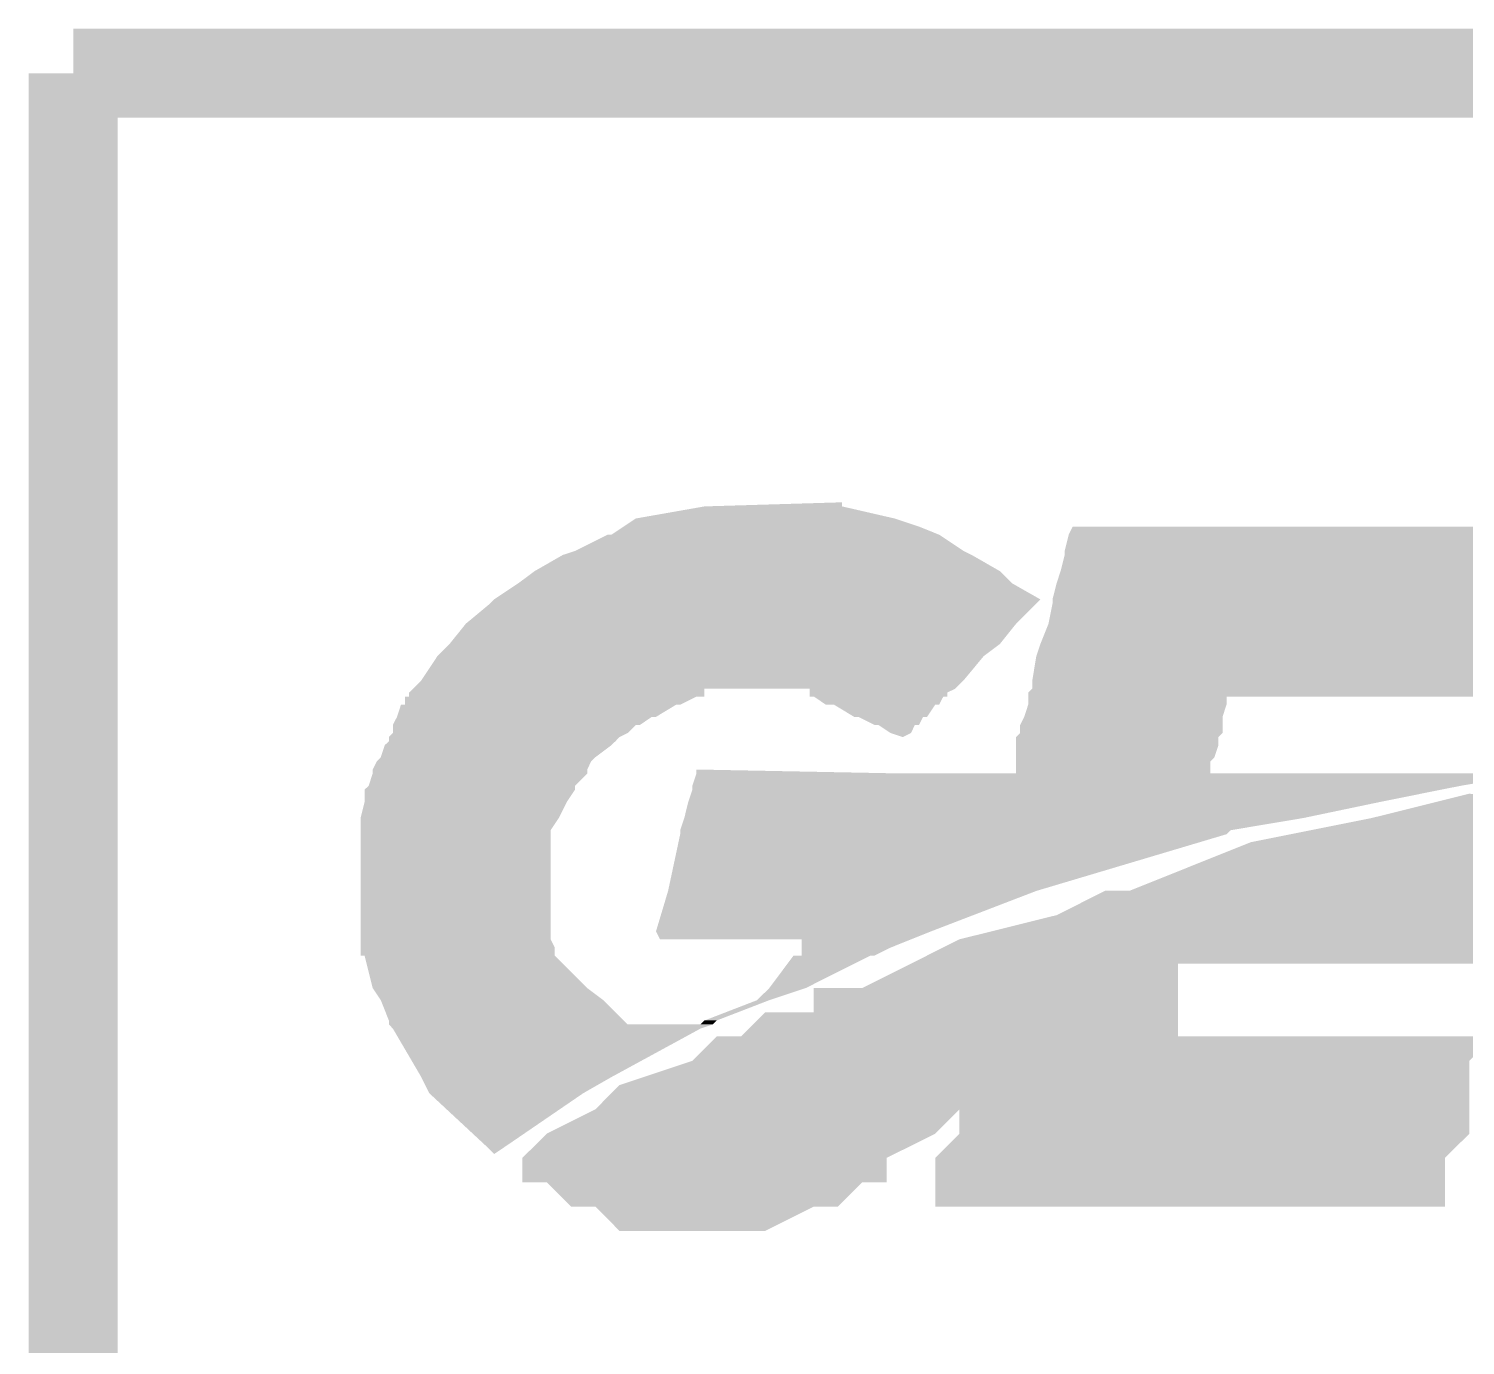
# Model space of a CAD drawing. Extents: x -145382 to -103386, y -23290 to 6406.
# Drawn here: x -121924 to -120630, y -19936 to -18750 of the extents above; entities that cross this region are included whole.
import ezdxf

# ---------------------------------------------------------------- set-up
doc = ezdxf.new("R2010")
doc.units = 0

msp = doc.modelspace()

# ---------------------------------------------------------------- hatches: boundary and pattern name
at = {"linetype": 'Continuous', "lineweight": 0}
for points in [[(-121884.2, -18750.5), (-103885.3, -18750.5), (-103885.3, -18830.7), (-121884.2, -18830.7)], [(-121884.2, -18750.5), (-103885.3, -18750.5), (-103885.3, -18830.7), (-121884.2, -18830.7)], [(-121924.3, -22790.7), (-121924.3, -18790.6), (-121844.1, -18790.6), (-121844.1, -22790.7)], [(-121924.3, -22790.7), (-121924.3, -18790.6), (-121844.1, -18790.6), (-121844.1, -22790.7)]]:
    msp.add_hatch(color=0, dxfattribs=at).paths.add_polyline_path(points)
at = {"linetype": 'Continuous', "lineweight": 0, "true_color": 0x1250ed}
for points in [[(-121377.4, -19191.7), (-121315.4, -19180.8), (-121191.4, -19180.8), (-121144, -19191.7)], [(-121191.4, -19177.1), (-121191.4, -19180.8), (-121315.4, -19180.8)], [(-121122.1, -19199), (-121388.3, -19199), (-121377.4, -19191.7), (-121144, -19191.7)], [(-121432.1, -19220.9), (-121402.9, -19206.3), (-121103.9, -19206.3), (-121082, -19220.9)], [(-121402.9, -19206.3), (-121399.3, -19206.3), (-121103.9, -19206.3)], [(-121399.3, -19206.3), (-121388.3, -19199), (-121122.1, -19199), (-121103.9, -19206.3)], [(-121388.3, -19199), (-121122.1, -19199), (-121388.3, -19199), (-121122.1, -19199)], [(-121388.3, -19199), (-121122.1, -19199), (-121388.3, -19199), (-121122.1, -19199)], [(-121388.3, -19199), (-121122.1, -19199), (-121388.3, -19199), (-121122.1, -19199)], [(-120990.8, -19220.9), (-120987.2, -19206.3), (-120531.4, -19206.3), (-120531.4, -19220.9)], [(-120987.2, -19206.3), (-120983.6, -19199), (-120531.4, -19199), (-120531.4, -19206.3)], [(-120987.2, -19206.3), (-120531.4, -19206.3), (-120987.2, -19206.3), (-120531.4, -19206.3)], [(-121443, -19224.5), (-121432.1, -19220.9), (-121082, -19220.9), (-121074.7, -19224.5)], [(-120990.8, -19224.5), (-120990.8, -19220.9), (-120531.4, -19220.9), (-120531.4, -19224.5)], [(-121468.5, -19239.1), (-121443, -19224.5), (-121074.7, -19224.5), (-121049.2, -19239.1)], [(-120994.5, -19239.1), (-120990.8, -19224.5), (-120531.4, -19224.5), (-120535, -19239.1)], [(-121483.1, -19250), (-121468.5, -19239.1), (-121049.2, -19239.1), (-121038.3, -19250)], [(-120998.1, -19250), (-120994.5, -19239.1), (-120535, -19239.1), (-120535, -19250)], [(-121505, -19264.6), (-121483.1, -19250), (-121038.3, -19250), (-121012.7, -19264.6)], [(-121001.8, -19264.6), (-120998.1, -19250), (-120535, -19250), (-120538.7, -19264.6)], [(-121530.5, -19286.5), (-121508.6, -19268.3), (-121016.4, -19268.3), (-121034.6, -19286.5)], [(-121508.6, -19268.3), (-121505, -19264.6), (-121012.7, -19264.6), (-121016.4, -19268.3)], [(-121005.4, -19286.5), (-121001.8, -19268.3), (-120538.7, -19268.3), (-120546, -19286.5)], [(-121001.8, -19268.3), (-121001.8, -19264.6), (-120538.7, -19264.6), (-120538.7, -19268.3)], [(-121545.1, -19304.7), (-121530.5, -19286.5), (-121034.6, -19286.5), (-121049.2, -19304.7)], [(-121012.7, -19304.7), (-121005.4, -19286.5), (-120546, -19286.5), (-120546, -19304.7)], [(-121556.1, -19315.7), (-121545.1, -19304.7), (-121049.2, -19304.7), (-121063.8, -19315.7)], [(-121016.4, -19315.7), (-121012.7, -19304.7), (-120546, -19304.7), (-120549.6, -19315.7)], [(-121570.6, -19337.6), (-121556.1, -19315.7), (-121063.8, -19315.7), (-121082, -19337.6)], [(-121020, -19337.6), (-121016.4, -19315.7), (-120549.6, -19315.7), (-120553.3, -19337.6)], [(-121577.9, -19344.9), (-121570.6, -19337.6), (-121082, -19337.6), (-121089.3, -19344.9)], [(-121020, -19344.9), (-121020, -19337.6), (-120553.3, -19337.6), (-120556.9, -19344.9)], [(-121585.2, -19352.1), (-121581.6, -19352.1), (-121315.4, -19352.1), (-121322.7, -19352.1)], [(-121585.2, -19359.4), (-121585.2, -19352.1), (-121322.7, -19352.1), (-121337.3, -19359.4)], [(-121581.6, -19348.5), (-121577.9, -19344.9), (-121315.4, -19344.9), (-121315.4, -19348.5)], [(-121581.6, -19352.1), (-121581.6, -19348.5), (-121315.4, -19348.5), (-121315.4, -19352.1)], [(-121581.6, -19352.1), (-121315.4, -19352.1), (-121581.6, -19352.1), (-121315.4, -19352.1)], [(-121581.6, -19352.1), (-121315.4, -19352.1), (-121581.6, -19352.1), (-121315.4, -19352.1)], [(-121581.6, -19352.1), (-121315.4, -19352.1), (-121581.6, -19352.1), (-121315.4, -19352.1)], [(-121577.9, -19344.9), (-121089.3, -19344.9), (-121577.9, -19344.9), (-121089.3, -19344.9)], [(-121315.4, -19344.9), (-121577.9, -19344.9), (-121220.6, -19344.9)], [(-121220.6, -19344.9), (-121089.3, -19344.9), (-121220.6, -19344.9), (-121089.3, -19344.9)], [(-121220.6, -19348.5), (-121220.6, -19344.9), (-121089.3, -19344.9), (-121096.6, -19348.5)], [(-121220.6, -19352.1), (-121220.6, -19348.5), (-121096.6, -19348.5), (-121096.6, -19352.1)], [(-121220.6, -19352.1), (-121096.6, -19352.1), (-121220.6, -19352.1), (-121096.6, -19352.1)], [(-121220.6, -19352.1), (-121096.6, -19352.1), (-121220.6, -19352.1), (-121096.6, -19352.1)], [(-121220.6, -19352.1), (-121096.6, -19352.1), (-121220.6, -19352.1), (-121096.6, -19352.1)], [(-121216.9, -19352.1), (-121220.6, -19352.1), (-121096.6, -19352.1), (-121100.2, -19352.1)], [(-121206, -19359.4), (-121216.9, -19352.1), (-121100.2, -19352.1), (-121103.9, -19359.4)], [(-121023.7, -19348.5), (-121020, -19344.9), (-120556.9, -19344.9), (-120556.9, -19348.5)], [(-121023.7, -19352.1), (-121023.7, -19348.5), (-120556.9, -19348.5), (-120556.9, -19352.1)], [(-120640.8, -19352.1), (-121023.7, -19352.1), (-120556.9, -19352.1)], [(-120797.6, -19352.1), (-121023.7, -19352.1), (-120640.8, -19352.1)], [(-120845, -19352.1), (-121023.7, -19352.1), (-120797.6, -19352.1)], [(-121023.7, -19352.1), (-120845, -19352.1), (-121023.7, -19352.1), (-120845, -19352.1)], [(-121023.7, -19359.4), (-121023.7, -19352.1), (-120845, -19352.1), (-120845, -19359.4)], [(-121020, -19344.9), (-120556.9, -19344.9), (-121020, -19344.9), (-120556.9, -19344.9)], [(-121020, -19344.9), (-120556.9, -19344.9), (-121020, -19344.9), (-120556.9, -19344.9)], [(-121592.5, -19370.4), (-121588.9, -19359.4), (-121340.9, -19359.4), (-121359.1, -19370.4)], [(-121588.9, -19359.4), (-121585.2, -19359.4), (-121337.3, -19359.4)], [(-121588.9, -19359.4), (-121337.3, -19359.4), (-121588.9, -19359.4), (-121337.3, -19359.4)], [(-121340.9, -19359.4), (-121588.9, -19359.4), (-121337.3, -19359.4)], [(-121202.3, -19359.4), (-121206, -19359.4), (-121103.9, -19359.4)], [(-121202.3, -19359.4), (-121103.9, -19359.4), (-121202.3, -19359.4), (-121103.9, -19359.4)], [(-121198.7, -19359.4), (-121202.3, -19359.4), (-121103.9, -19359.4), (-121107.5, -19359.4)], [(-121180.5, -19370.4), (-121198.7, -19359.4), (-121107.5, -19359.4), (-121114.8, -19370.4)], [(-121027.3, -19370.4), (-121023.7, -19359.4), (-120845, -19359.4), (-120848.6, -19370.4)], [(-121023.7, -19359.4), (-120845, -19359.4), (-121023.7, -19359.4), (-120845, -19359.4)], [(-121023.7, -19359.4), (-120845, -19359.4), (-121023.7, -19359.4), (-120845, -19359.4)], [(-121023.7, -19359.4), (-120845, -19359.4), (-121023.7, -19359.4), (-120845, -19359.4)], [(-121596.2, -19377.7), (-121592.5, -19370.4), (-121362.8, -19370.4), (-121373.7, -19377.7)], [(-121377.4, -19377.7), (-121596.2, -19377.7), (-121373.7, -19377.7)], [(-121596.2, -19385), (-121596.2, -19377.7), (-121377.4, -19377.7), (-121384.7, -19385)], [(-121362.8, -19370.4), (-121592.5, -19370.4), (-121359.1, -19370.4)], [(-121176.8, -19370.4), (-121180.5, -19370.4), (-121114.8, -19370.4), (-121118.5, -19370.4)], [(-121162.2, -19377.7), (-121176.8, -19370.4), (-121118.5, -19370.4), (-121122.1, -19377.7)], [(-121158.6, -19377.7), (-121162.2, -19377.7), (-121122.1, -19377.7), (-121125.8, -19377.7)], [(-121147.6, -19385), (-121158.6, -19377.7), (-121125.8, -19377.7), (-121129.4, -19385)], [(-121031, -19377.7), (-121027.3, -19370.4), (-120848.6, -19370.4), (-120848.6, -19377.7)], [(-121031, -19377.7), (-120848.6, -19377.7), (-121031, -19377.7), (-120848.6, -19377.7)], [(-121031, -19385), (-121031, -19377.7), (-120848.6, -19377.7), (-120848.6, -19385)], [(-121027.3, -19370.4), (-120848.6, -19370.4), (-121027.3, -19370.4), (-120848.6, -19370.4)], [(-121599.8, -19388.6), (-121596.2, -19385), (-121384.7, -19385), (-121392, -19388.6)], [(-121599.8, -19392.3), (-121599.8, -19388.6), (-121392, -19388.6), (-121395.6, -19392.3)], [(-121147.6, -19385), (-121136.7, -19388.6), (-121129.4, -19385)], [(-121034.6, -19388.6), (-121031, -19385), (-120848.6, -19385), (-120852.3, -19388.6)], [(-121034.6, -19392.3), (-121034.6, -19388.6), (-120852.3, -19388.6), (-120852.3, -19392.3)], [(-121607.1, -19406.8), (-121603.5, -19395.9), (-121399.3, -19395.9), (-121413.8, -19406.8)], [(-121603.5, -19395.9), (-121599.8, -19392.3), (-121395.6, -19392.3), (-121399.3, -19395.9)], [(-121599.8, -19392.3), (-121395.6, -19392.3), (-121599.8, -19392.3), (-121395.6, -19392.3)], [(-121034.6, -19392.3), (-120852.3, -19392.3), (-121034.6, -19392.3), (-120852.3, -19392.3)], [(-121034.6, -19395.9), (-121034.6, -19392.3), (-120852.3, -19392.3), (-120852.3, -19395.9)], [(-121034.6, -19406.8), (-121034.6, -19395.9), (-120852.3, -19395.9), (-120855.9, -19406.8)], [(-121614.4, -19417.8), (-121610.7, -19410.5), (-121417.5, -19410.5), (-121421.1, -19417.8)], [(-121610.7, -19410.5), (-121607.1, -19406.8), (-121413.8, -19406.8), (-121417.5, -19410.5)], [(-121034.6, -19410.5), (-121034.6, -19406.8), (-120855.9, -19406.8), (-120859.6, -19410.5)], [(-121034.6, -19417.8), (-121034.6, -19410.5), (-120859.6, -19410.5), (-120859.6, -19417.8)], [(-121618, -19432.4), (-121614.4, -19421.4), (-121421.1, -19421.4), (-121432.1, -19432.4)], [(-121614.4, -19421.4), (-121614.4, -19417.8), (-121421.1, -19417.8), (-121421.1, -19421.4)], [(-121614.4, -19421.4), (-121421.1, -19421.4), (-121614.4, -19421.4), (-121421.1, -19421.4)], [(-121614.4, -19421.4), (-121421.1, -19421.4), (-121614.4, -19421.4), (-121421.1, -19421.4)], [(-121614.4, -19421.4), (-121421.1, -19421.4), (-121614.4, -19421.4), (-121421.1, -19421.4)], [(-121326.3, -19432.4), (-121322.7, -19421.4), (-120567.9, -19421.4), (-120633.5, -19432.4)], [(-121322.7, -19417.8), (-121136.7, -19421.4), (-121322.7, -19421.4)], [(-121133.1, -19421.4), (-121322.7, -19421.4), (-121136.7, -19421.4)], [(-121034.6, -19421.4), (-121322.7, -19421.4), (-121133.1, -19421.4)], [(-120611.6, -19421.4), (-121322.7, -19421.4), (-120659, -19421.4)], [(-121034.6, -19421.4), (-121034.6, -19417.8), (-120859.6, -19417.8), (-120859.6, -19421.4)], [(-121034.6, -19421.4), (-120859.6, -19421.4), (-121034.6, -19421.4), (-120859.6, -19421.4)], [(-120659, -19421.4), (-121034.6, -19421.4), (-120859.6, -19421.4)], [(-121621.7, -19436), (-121618, -19432.4), (-121432.1, -19432.4), (-121432.1, -19436)], [(-121621.7, -19447), (-121621.7, -19436), (-121432.1, -19436), (-121439.4, -19447)], [(-121330, -19447), (-121326.3, -19436), (-120651.7, -19436), (-120706.4, -19447)], [(-121326.3, -19436), (-121326.3, -19432.4), (-120633.5, -19432.4), (-120651.7, -19436)], [(-121625.3, -19461.5), (-121621.7, -19447), (-121439.4, -19447), (-121446.7, -19461.5)], [(-121333.6, -19461.5), (-121330, -19447), (-120706.4, -19447), (-120775.7, -19461.5)], [(-121625.3, -19472.5), (-121625.3, -19461.5), (-121446.7, -19461.5), (-121454, -19472.5)], [(-121337.3, -19472.5), (-121333.6, -19461.5), (-120775.7, -19461.5), (-120841.3, -19472.5)], [(-121625.3, -19476.1), (-121625.3, -19472.5), (-121454, -19472.5), (-121454, -19476.1)], [(-121625.3, -19527.2), (-121625.3, -19476.1), (-121454, -19476.1), (-121454, -19527.2)], [(-121348.2, -19527.2), (-121337.3, -19476.1), (-120845, -19476.1), (-121016.4, -19527.2)], [(-121337.3, -19476.1), (-121337.3, -19472.5), (-120841.3, -19472.5), (-120845, -19476.1)], [(-121625.3, -19563.6), (-121625.3, -19527.2), (-121454, -19527.2), (-121454, -19563.6)], [(-121359.1, -19563.6), (-121348.2, -19527.2), (-121016.4, -19527.2), (-121111.2, -19563.6)], [(-121625.3, -19570.9), (-121625.3, -19563.6), (-121454, -19563.6), (-121454, -19570.9)], [(-121625.3, -19570.9), (-121454, -19570.9), (-121625.3, -19570.9), (-121454, -19570.9)], [(-121625.3, -19570.9), (-121454, -19570.9), (-121625.3, -19570.9), (-121454, -19570.9)], [(-121625.3, -19578.2), (-121625.3, -19570.9), (-121454, -19570.9), (-121450.3, -19578.2)], [(-121355.5, -19570.9), (-121359.1, -19563.6), (-121111.2, -19563.6), (-121129.4, -19570.9)], [(-121355.5, -19570.9), (-121129.4, -19570.9), (-121355.5, -19570.9), (-121129.4, -19570.9)], [(-121227.9, -19570.9), (-121129.4, -19570.9), (-121227.9, -19570.9), (-121129.4, -19570.9)], [(-121227.9, -19578.2), (-121227.9, -19570.9), (-121129.4, -19570.9), (-121147.6, -19578.2)], [(-121625.3, -19578.2), (-121450.3, -19578.2), (-121625.3, -19578.2), (-121450.3, -19578.2)], [(-121625.3, -19585.5), (-121625.3, -19578.2), (-121450.3, -19578.2), (-121450.3, -19585.5)], [(-121625.3, -19585.5), (-121450.3, -19585.5), (-121625.3, -19585.5), (-121450.3, -19585.5)], [(-121621.7, -19585.5), (-121625.3, -19585.5), (-121450.3, -19585.5)], [(-121614.4, -19614.7), (-121621.7, -19585.5), (-121450.3, -19585.5), (-121421.1, -19614.7)], [(-121257, -19614.7), (-121235.2, -19585.5), (-121165.9, -19585.5), (-121224.2, -19614.7)], [(-121165.9, -19585.5), (-121235.2, -19585.5), (-121162.2, -19585.5)], [(-121227.9, -19578.2), (-121147.6, -19578.2), (-121227.9, -19578.2), (-121147.6, -19578.2)], [(-121227.9, -19585.5), (-121227.9, -19578.2), (-121147.6, -19578.2), (-121162.2, -19585.5)], [(-121227.9, -19585.5), (-121162.2, -19585.5), (-121227.9, -19585.5), (-121162.2, -19585.5)], [(-121607.1, -19625.6), (-121614.4, -19614.7), (-121421.1, -19614.7), (-121406.5, -19625.6)], [(-121268, -19625.6), (-121257, -19614.7), (-121224.2, -19614.7), (-121257, -19625.6)], [(-121599.8, -19643.9), (-121607.1, -19625.6), (-121406.5, -19625.6), (-121388.3, -19643.9)], [(-121315.4, -19643.9), (-121268, -19625.6), (-121257, -19625.6), (-121304.4, -19643.9)], [(-121599.8, -19647.5), (-121599.8, -19643.9), (-121388.3, -19643.9), (-121384.7, -19647.5)], [(-121322.7, -19647.5), (-121599.8, -19647.5), (-121384.7, -19647.5)], [(-121596.2, -19651.2), (-121599.8, -19647.5), (-121308.1, -19647.5), (-121319, -19651.2)], [(-121322.7, -19647.5), (-121319, -19647.5), (-121308.1, -19647.5)], [(-121319, -19647.5), (-121315.4, -19643.9), (-121304.4, -19643.9), (-121308.1, -19647.5)], [(-121570.6, -19694.9), (-121596.2, -19651.2), (-121319, -19651.2), (-121399.3, -19694.9)], [(-121563.3, -19709.5), (-121570.6, -19694.9), (-121399.3, -19694.9), (-121424.8, -19709.5)], [(-121505, -19764.2), (-121494.1, -19756.9), (-121424.8, -19709.5), (-121563.3, -19709.5), (-121512.3, -19756.9)]]:
    msp.add_hatch(color=160, dxfattribs=at).paths.add_polyline_path(points)
at = {"linetype": 'Continuous', "lineweight": 0}
h = msp.add_hatch(color=0, dxfattribs=at)
h.set_gradient(color1=(169, 169, 187), color2=(181, 181, 182), rotation=89.2838, one_color=1)
h.paths.add_polyline_path([(-120713.7, -19461.4), (-120407.4, -19461.4), (-120626.2, -19439.6)], flags=0)
h = msp.add_hatch(color=0, dxfattribs=at)
h.set_gradient(color1=(153, 153, 193), color2=(169, 169, 187), rotation=90, one_color=1)
h.paths.add_polyline_path([(-120823.1, -19483.3), (-120407.4, -19483.3), (-120713.7, -19461.4)], flags=0)
h = msp.add_hatch(color=0, dxfattribs=at)
h.set_gradient(color1=(171, 171, 186), color2=(153, 153, 193), rotation=269.5453, one_color=1)
h.paths.add_polyline_path([(-120407.4, -19483.3), (-120713.7, -19461.4), (-120407.4, -19461.4)], flags=0)
h = msp.add_hatch(color=0, dxfattribs=at)
h.set_gradient(color1=(153, 153, 193), color2=(125, 125, 204), rotation=270.559, one_color=1)
h.paths.add_polyline_path([(-120407.4, -19527.1), (-120932.5, -19527.1), (-120823.1, -19483.3)], flags=0)
h = msp.add_hatch(color=0, dxfattribs=at)
h.set_gradient(color1=(125, 125, 204), color2=(153, 153, 193), rotation=90, one_color=1)
h.paths.add_polyline_path([(-120407.4, -19527.1), (-120823.1, -19483.3), (-120407.4, -19483.3)], flags=0)
h = msp.add_hatch(color=0, dxfattribs=at)
h.set_gradient(color1=(124, 124, 205), color2=(112, 112, 210), rotation=271.023, one_color=1)
h.paths.add_polyline_path([(-120407.4, -19549), (-120998.1, -19549), (-120954.4, -19527.1)], flags=0)
h = msp.add_hatch(color=0, dxfattribs=at)
h.set_gradient(color1=(128, 128, 203), color2=(121, 121, 206), rotation=270, one_color=1)
h.paths.add_polyline_path([(-120407.4, -19527.1), (-120954.4, -19527.1), (-120932.5, -19527.1)], flags=0)
h = msp.add_hatch(color=0, dxfattribs=at)
h.set_gradient(color1=(112, 112, 210), color2=(124, 124, 205), rotation=90.7639, one_color=1)
h.paths.add_polyline_path([(-120407.4, -19549), (-120407.4, -19527.1), (-120954.4, -19527.1)], flags=0)
h = msp.add_hatch(color=0, dxfattribs=at)
h.set_gradient(color1=(128, 128, 203), color2=(121, 121, 206), rotation=90, one_color=1)
h.paths.add_polyline_path([(-120407.4, -19527.1), (-120932.5, -19527.1)], flags=0)
h = msp.add_hatch(color=0, dxfattribs=at)
h.set_gradient(color1=(116, 116, 208), color2=(90, 90, 218), rotation=270.6707, one_color=1)
h.paths.add_polyline_path([(-120429.3, -19570.8), (-121085.7, -19570.8), (-120998.1, -19549)], flags=0)
h = msp.add_hatch(color=0, dxfattribs=at)
h.set_gradient(color1=(90, 90, 218), color2=(116, 116, 208), rotation=90.3832, one_color=1)
h.paths.add_polyline_path([(-120429.3, -19570.8), (-120407.4, -19549), (-120998.1, -19549)], flags=0)
h = msp.add_hatch(color=0, dxfattribs=at)
h.set_gradient(color1=(97, 97, 215), color2=(78, 78, 223), rotation=271.8596, one_color=1)
h.paths.add_polyline_path([(-120429.3, -19592.7), (-121129.4, -19592.7), (-121085.7, -19570.8)], flags=0)
h = msp.add_hatch(color=0, dxfattribs=at)
h.set_gradient(color1=(78, 78, 223), color2=(97, 97, 215), rotation=91.1139, one_color=1)
h.paths.add_polyline_path([(-120429.3, -19592.7), (-120429.3, -19570.8), (-121085.7, -19570.8)], flags=0)
h = msp.add_hatch(color=0, dxfattribs=at)
h.set_gradient(color1=(87, 87, 219), color2=(68, 68, 227), rotation=274.1748, one_color=1)
h.paths.add_polyline_path([(-120888.7, -19614.6), (-121173.2, -19614.6), (-121129.4, -19592.7)], flags=0)
h = msp.add_hatch(color=0, dxfattribs=at)
h.set_gradient(color1=(88, 88, 219), color2=(79, 79, 223), rotation=270, one_color=1)
h.paths.add_polyline_path([(-120888.7, -19592.7), (-121129.4, -19592.7)], flags=0)
h = msp.add_hatch(color=0, dxfattribs=at)
h.set_gradient(color1=(88, 88, 219), color2=(76, 76, 224), rotation=270, one_color=1)
h.paths.add_polyline_path([(-120582.4, -19592.7), (-120888.7, -19592.7), (-121129.4, -19592.7)], flags=0)
h = msp.add_hatch(color=0, dxfattribs=at)
h.set_gradient(color1=(87, 87, 219), color2=(79, 79, 223), rotation=90, one_color=1)
h.paths.add_polyline_path([(-120888.7, -19592.7), (-121129.4, -19592.7)], flags=0)
h = msp.add_hatch(color=0, dxfattribs=at)
h.set_gradient(color1=(87, 87, 219), color2=(79, 79, 223), rotation=90, one_color=1)
h.paths.add_polyline_path([(-120888.7, -19592.7), (-121129.4, -19592.7)], flags=0)
h = msp.add_hatch(color=0, dxfattribs=at)
h.set_gradient(color1=(68, 68, 227), color2=(87, 87, 219), rotation=93.7826, one_color=1)
h.paths.add_polyline_path([(-120888.7, -19614.6), (-120888.7, -19592.7), (-121129.4, -19592.7)], flags=0)
h = msp.add_hatch(color=0, dxfattribs=at)
h.set_gradient(color1=(78, 78, 223), color2=(59, 59, 231), rotation=270, one_color=1)
h.paths.add_polyline_path([(-120888.7, -19614.6), (-121216.9, -19614.6), (-121173.2, -19614.6)], flags=0)
h = msp.add_hatch(color=0, dxfattribs=at)
h.set_gradient(color1=(71, 71, 226), color2=(56, 56, 232), rotation=293.4287, one_color=1)
h.paths.add_polyline_path([(-120888.7, -19636.5), (-121216.9, -19636.5), (-121216.9, -19614.6)], flags=0)
h = msp.add_hatch(color=0, dxfattribs=at)
h.set_gradient(color1=(56, 56, 232), color2=(71, 71, 226), rotation=104.9314, one_color=1)
h.paths.add_polyline_path([(-120888.7, -19636.5), (-120888.7, -19614.6), (-121216.9, -19614.6)], flags=0)
h = msp.add_hatch(color=0, dxfattribs=at)
h.set_gradient(color1=(78, 78, 223), color2=(59, 59, 231), rotation=90, one_color=1)
h.paths.add_polyline_path([(-120888.7, -19614.6), (-121173.2, -19614.6)], flags=0)
h = msp.add_hatch(color=0, dxfattribs=at)
h.set_gradient(color1=(64, 64, 229), color2=(46, 46, 236), rotation=287.1027, one_color=1)
h.paths.add_polyline_path([(-120888.7, -19658.3), (-121282.6, -19658.3), (-121260.7, -19636.5)], flags=0)
h = msp.add_hatch(color=0, dxfattribs=at)
h.set_gradient(color1=(66, 66, 228), color2=(49, 49, 235), rotation=270, one_color=1)
h.paths.add_polyline_path([(-120888.7, -19636.5), (-121260.7, -19636.5), (-121238.8, -19636.5)], flags=0)
h = msp.add_hatch(color=0, dxfattribs=at)
h.set_gradient(color1=(64, 64, 229), color2=(49, 49, 235), rotation=90, one_color=1)
h.paths.add_polyline_path([(-120888.7, -19636.5), (-121260.7, -19636.5)], flags=0)
h = msp.add_hatch(color=0, dxfattribs=at)
h.set_gradient(color1=(64, 64, 229), color2=(49, 49, 235), rotation=90, one_color=1)
h.paths.add_polyline_path([(-120888.7, -19636.5), (-121260.7, -19636.5)], flags=0)
h = msp.add_hatch(color=0, dxfattribs=at)
h.set_gradient(color1=(46, 46, 236), color2=(64, 64, 229), rotation=106.3895, one_color=1)
h.paths.add_polyline_path([(-120888.7, -19658.3), (-120888.7, -19636.5), (-121260.7, -19636.5)], flags=0)
h = msp.add_hatch(color=0, dxfattribs=at)
h.set_gradient(color1=(69, 69, 227), color2=(52, 52, 233), rotation=270, one_color=1)
h.paths.add_polyline_path([(-120888.7, -19636.5), (-121238.8, -19636.5), (-121216.9, -19636.5)], flags=0)
h = msp.add_hatch(color=0, dxfattribs=at)
h.set_gradient(color1=(66, 66, 228), color2=(49, 49, 235), rotation=90, one_color=1)
h.paths.add_polyline_path([(-120888.7, -19636.5), (-121238.8, -19636.5)], flags=0)
h = msp.add_hatch(color=0, dxfattribs=at)
h.set_gradient(color1=(69, 69, 227), color2=(52, 52, 233), rotation=90, one_color=1)
h.paths.add_polyline_path([(-120888.7, -19636.5), (-121216.9, -19636.5)], flags=0)
h = msp.add_hatch(color=0, dxfattribs=at)
h.set_gradient(color1=(59, 59, 231), color2=(30, 30, 242), rotation=276.1061, one_color=1)
h.paths.add_polyline_path([(-120626.2, -19680.2), (-121326.3, -19680.2), (-121304.4, -19658.3)], flags=0)
h = msp.add_hatch(color=0, dxfattribs=at)
h.set_gradient(color1=(60, 60, 230), color2=(39, 39, 239), rotation=270, one_color=1)
h.paths.add_polyline_path([(-120604.3, -19658.3), (-121304.4, -19658.3), (-121282.6, -19658.3)], flags=0)
h = msp.add_hatch(color=0, dxfattribs=at)
h.set_gradient(color1=(59, 59, 231), color2=(38, 38, 239), rotation=90, one_color=1)
h.paths.add_polyline_path([(-120604.3, -19658.3), (-121304.4, -19658.3)], flags=0)
h = msp.add_hatch(color=0, dxfattribs=at)
h.set_gradient(color1=(59, 59, 231), color2=(38, 38, 239), rotation=90, one_color=1)
h.paths.add_polyline_path([(-120604.3, -19658.3), (-121304.4, -19658.3)], flags=0)
h = msp.add_hatch(color=0, dxfattribs=at)
h.set_gradient(color1=(30, 30, 242), color2=(59, 59, 231), rotation=94.3354, one_color=1)
h.paths.add_polyline_path([(-120626.2, -19680.2), (-120604.3, -19658.3), (-121304.4, -19658.3)], flags=0)
h = msp.add_hatch(color=0, dxfattribs=at)
h.set_gradient(color1=(62, 62, 230), color2=(46, 46, 236), rotation=90, one_color=1)
h.paths.add_polyline_path([(-120888.7, -19658.3), (-121282.6, -19658.3)], flags=0)
h = msp.add_hatch(color=0, dxfattribs=at)
h.set_gradient(color1=(62, 62, 230), color2=(46, 46, 236), rotation=90, one_color=1)
h.paths.add_polyline_path([(-120888.7, -19658.3), (-121282.6, -19658.3)], flags=0)
h = msp.add_hatch(color=0, dxfattribs=at)
h.set_gradient(color1=(62, 62, 230), color2=(40, 40, 238), rotation=270, one_color=1)
h.paths.add_polyline_path([(-120604.3, -19658.3), (-121282.6, -19658.3)], flags=0)
h = msp.add_hatch(color=0, dxfattribs=at)
h.set_gradient(color1=(62, 62, 230), color2=(40, 40, 238), rotation=90, one_color=1)
h.paths.add_polyline_path([(-120604.3, -19658.3), (-121282.6, -19658.3)], flags=0)
h = msp.add_hatch(color=0, dxfattribs=at)
h.set_gradient(color1=(60, 60, 230), color2=(39, 39, 239), rotation=90, one_color=1)
h.paths.add_polyline_path([(-120604.3, -19658.3), (-121282.6, -19658.3)], flags=0)
h = msp.add_hatch(color=0, dxfattribs=at)
h.set_gradient(color1=(46, 46, 236), color2=(42, 42, 237), rotation=90, one_color=1)
h.paths.add_polyline_path([(-120604.3, -19658.3), (-120888.7, -19658.3)], flags=0)
h = msp.add_hatch(color=0, dxfattribs=at)
h.set_gradient(color1=(53, 53, 233), color2=(20, 20, 246), rotation=275.3009, one_color=1)
h.paths.add_polyline_path([(-120626.2, -19702.1), (-121392, -19702.1), (-121326.3, -19680.2)], flags=0)
h = msp.add_hatch(color=0, dxfattribs=at)
h.set_gradient(color1=(20, 20, 246), color2=(53, 53, 233), rotation=94.1111, one_color=1)
h.paths.add_polyline_path([(-120626.2, -19702.1), (-120626.2, -19680.2), (-121326.3, -19680.2)], flags=0)
h = msp.add_hatch(color=0, dxfattribs=at)
h.set_gradient(color1=(47, 47, 236), color2=(26, 26, 244), rotation=285.9454, one_color=1)
h.paths.add_polyline_path([(-121085.7, -19724), (-121413.8, -19724), (-121392, -19702.1)], flags=0)
h = msp.add_hatch(color=0, dxfattribs=at)
h.set_gradient(color1=(47, 47, 236), color2=(20, 20, 246), rotation=90, one_color=1)
h.paths.add_polyline_path([(-120626.2, -19702.1), (-121392, -19702.1)], flags=0)
h = msp.add_hatch(color=0, dxfattribs=at)
h.set_gradient(color1=(47, 47, 236), color2=(20, 20, 246), rotation=90, one_color=1)
h.paths.add_polyline_path([(-120626.2, -19702.1), (-121392, -19702.1)], flags=0)
h = msp.add_hatch(color=0, dxfattribs=at)
h.set_gradient(color1=(26, 26, 244), color2=(47, 47, 236), rotation=106.8868, one_color=1)
h.paths.add_polyline_path([(-121085.7, -19724), (-121085.7, -19702.1), (-121392, -19702.1)], flags=0)
h = msp.add_hatch(color=0, dxfattribs=at)
h.set_gradient(color1=(29, 29, 243), color2=(15, 15, 248), rotation=276.789, one_color=1)
h.paths.add_polyline_path([(-120626.2, -19724), (-121085.7, -19724), (-121085.7, -19702.1)], flags=0)
h = msp.add_hatch(color=0, dxfattribs=at)
h.set_gradient(color1=(15, 15, 248), color2=(29, 29, 243), rotation=94.8991, one_color=1)
h.paths.add_polyline_path([(-120626.2, -19724), (-120626.2, -19702.1), (-121085.7, -19702.1)], flags=0)
h = msp.add_hatch(color=0, dxfattribs=at)
h.set_gradient(color1=(43, 43, 237), color2=(19, 19, 247), rotation=283.134, one_color=1)
h.paths.add_polyline_path([(-121107.5, -19745.9), (-121457.6, -19745.9), (-121413.8, -19724)], flags=0)
h = msp.add_hatch(color=0, dxfattribs=at)
h.set_gradient(color1=(44, 44, 237), color2=(24, 24, 245), rotation=270, one_color=1)
h.paths.add_polyline_path([(-121085.7, -19724), (-121413.8, -19724)], flags=0)
h = msp.add_hatch(color=0, dxfattribs=at)
h.set_gradient(color1=(44, 44, 237), color2=(24, 24, 245), rotation=90, one_color=1)
h.paths.add_polyline_path([(-121085.7, -19724), (-121413.8, -19724)], flags=0)
h = msp.add_hatch(color=0, dxfattribs=at)
h.set_gradient(color1=(43, 43, 237), color2=(24, 24, 245), rotation=90, one_color=1)
h.paths.add_polyline_path([(-121085.7, -19724), (-121413.8, -19724)], flags=0)
h = msp.add_hatch(color=0, dxfattribs=at)
h.set_gradient(color1=(43, 43, 237), color2=(24, 24, 245), rotation=90, one_color=1)
h.paths.add_polyline_path([(-121085.7, -19724), (-121413.8, -19724)], flags=0)
h = msp.add_hatch(color=0, dxfattribs=at)
h.set_gradient(color1=(43, 43, 237), color2=(24, 24, 245), rotation=90, one_color=1)
h.paths.add_polyline_path([(-121085.7, -19724), (-121413.8, -19724)], flags=0)
h = msp.add_hatch(color=0, dxfattribs=at)
h.set_gradient(color1=(43, 43, 237), color2=(24, 24, 245), rotation=90, one_color=1)
h.paths.add_polyline_path([(-121085.7, -19724), (-121413.8, -19724)], flags=0)
h = msp.add_hatch(color=0, dxfattribs=at)
h.set_gradient(color1=(19, 19, 247), color2=(43, 43, 237), rotation=101.4271, one_color=1)
h.paths.add_polyline_path([(-121107.5, -19745.9), (-121085.7, -19724), (-121413.8, -19724)], flags=0)
h = msp.add_hatch(color=0, dxfattribs=at)
h.set_gradient(color1=(25, 25, 244), color2=(13, 13, 249), rotation=270, one_color=1)
h.paths.add_polyline_path([(-120626.2, -19724), (-121085.7, -19724)], flags=0)
h = msp.add_hatch(color=0, dxfattribs=at)
h.set_gradient(color1=(25, 25, 244), color2=(13, 13, 249), rotation=90, one_color=1)
h.paths.add_polyline_path([(-120626.2, -19724), (-121085.7, -19724)], flags=0)
h = msp.add_hatch(color=0, dxfattribs=at)
h.set_gradient(color1=(23, 23, 245), color2=(13, 13, 249), rotation=90, one_color=1)
h.paths.add_polyline_path([(-120626.2, -19724), (-121085.7, -19724)], flags=0)
h = msp.add_hatch(color=0, dxfattribs=at)
h.set_gradient(color1=(23, 23, 245), color2=(13, 13, 249), rotation=90, one_color=1)
h.paths.add_polyline_path([(-120626.2, -19724), (-121085.7, -19724)], flags=0)
h = msp.add_hatch(color=0, dxfattribs=at)
h.set_gradient(color1=(23, 23, 245), color2=(13, 13, 249), rotation=90, one_color=1)
h.paths.add_polyline_path([(-120626.2, -19724), (-121085.7, -19724)], flags=0)
h = msp.add_hatch(color=0, dxfattribs=at)
h.set_gradient(color1=(23, 23, 245), color2=(13, 13, 249), rotation=90, one_color=1)
h.paths.add_polyline_path([(-120626.2, -19724), (-121085.7, -19724)], flags=0)
h = msp.add_hatch(color=0, dxfattribs=at)
h.set_gradient(color1=(24, 24, 245), color2=(7, 7, 251), rotation=274.9894, one_color=1)
h.paths.add_polyline_path([(-120626.2, -19745.9), (-121085.7, -19745.9), (-121085.7, -19724)], flags=0)
h = msp.add_hatch(color=0, dxfattribs=at)
h.set_gradient(color1=(7, 7, 251), color2=(24, 24, 245), rotation=94.9894, one_color=1)
h.paths.add_polyline_path([(-120626.2, -19745.9), (-120626.2, -19724), (-121085.7, -19724)], flags=0)
h = msp.add_hatch(color=0, dxfattribs=at)
h.set_gradient(color1=(40, 40, 238), color2=(17, 17, 248), rotation=300.7355, one_color=1)
h.paths.add_polyline_path([(-121151.3, -19767.7), (-121479.5, -19767.7), (-121457.6, -19745.9)], flags=0)
h = msp.add_hatch(color=0, dxfattribs=at)
h.set_gradient(color1=(17, 17, 248), color2=(40, 40, 238), rotation=105.8431, one_color=1)
h.paths.add_polyline_path([(-121151.3, -19767.7), (-121107.5, -19745.9), (-121457.6, -19745.9)], flags=0)
h = msp.add_hatch(color=0, dxfattribs=at)
h.set_gradient(color1=(18, 18, 247), color2=(3, 3, 253), rotation=276.6048, one_color=1)
h.paths.add_polyline_path([(-120648.1, -19767.7), (-121107.5, -19767.7), (-121085.7, -19745.9)], flags=0)
h = msp.add_hatch(color=0, dxfattribs=at)
h.set_gradient(color1=(3, 3, 253), color2=(18, 18, 247), rotation=96.6048, one_color=1)
h.paths.add_polyline_path([(-120648.1, -19767.7), (-120626.2, -19745.9), (-121085.7, -19745.9)], flags=0)
h = msp.add_hatch(color=0, dxfattribs=at)
h.set_gradient(color1=(39, 39, 239), color2=(16, 16, 248), rotation=270, one_color=1)
h.paths.add_polyline_path([(-121151.3, -19767.7), (-121479.5, -19767.7)], flags=0)
h = msp.add_hatch(color=0, dxfattribs=at)
h.set_gradient(color1=(39, 39, 239), color2=(16, 16, 248), rotation=90, one_color=1)
h.paths.add_polyline_path([(-121151.3, -19767.7), (-121479.5, -19767.7)], flags=0)
h = msp.add_hatch(color=0, dxfattribs=at)
h.set_gradient(color1=(38, 38, 239), color2=(16, 16, 248), rotation=90, one_color=1)
h.paths.add_polyline_path([(-121151.3, -19767.7), (-121479.5, -19767.7)], flags=0)
h = msp.add_hatch(color=0, dxfattribs=at)
h.set_gradient(color1=(38, 38, 239), color2=(16, 16, 248), rotation=90, one_color=1)
h.paths.add_polyline_path([(-121151.3, -19767.7), (-121479.5, -19767.7)], flags=0)
h = msp.add_hatch(color=0, dxfattribs=at)
h.set_gradient(color1=(38, 38, 239), color2=(16, 16, 248), rotation=303.6901, one_color=1)
h.paths.add_polyline_path([(-121151.3, -19789.6), (-121479.5, -19789.6), (-121479.5, -19767.7)], flags=0)
h = msp.add_hatch(color=0, dxfattribs=at)
h.set_gradient(color1=(38, 38, 239), color2=(16, 16, 248), one_color=1)
h.paths.add_polyline_path([(-121151.3, -19767.7), (-121151.3, -19789.6), (-121479.5, -19767.7)], flags=0)
h = msp.add_hatch(color=0, dxfattribs=at)
h.set_gradient(color1=(14, 14, 249), color2=(3, 3, 253), rotation=90, one_color=1)
h.paths.add_polyline_path([(-120648.1, -19767.7), (-121107.5, -19767.7)], flags=0)
h = msp.add_hatch(color=0, dxfattribs=at)
h.set_gradient(color1=(14, 14, 249), color2=(3, 3, 253), rotation=90, one_color=1)
h.paths.add_polyline_path([(-120648.1, -19767.7), (-121107.5, -19767.7)], flags=0)
h = msp.add_hatch(color=0, dxfattribs=at)
h.set_gradient(color1=(14, 14, 249), color2=(3, 3, 253), rotation=90, one_color=1)
h.paths.add_polyline_path([(-120648.1, -19767.7), (-121107.5, -19767.7)], flags=0)
h = msp.add_hatch(color=0, dxfattribs=at)
h.set_gradient(color1=(14, 14, 249), color2=(3, 3, 253), rotation=90, one_color=1)
h.paths.add_polyline_path([(-120648.1, -19767.7), (-121107.5, -19767.7)], flags=0)
h = msp.add_hatch(color=0, dxfattribs=at)
h.set_gradient(color1=(14, 14, 249), color2=(2, 2, 253), rotation=297.646, one_color=1)
h.paths.add_polyline_path([(-120648.1, -19789.6), (-121107.5, -19789.6), (-121107.5, -19767.7)], flags=0)
h = msp.add_hatch(color=0, dxfattribs=at)
h.set_gradient(color1=(2, 2, 253), color2=(14, 14, 249), rotation=117.646, one_color=1)
h.paths.add_polyline_path([(-120648.1, -19789.6), (-120648.1, -19767.7), (-121107.5, -19767.7)], flags=0)
h = msp.add_hatch(color=0, dxfattribs=at)
h.set_gradient(color1=(36, 36, 240), color2=(16, 16, 248), rotation=270, one_color=1)
h.paths.add_polyline_path([(-121173.2, -19789.6), (-121457.6, -19789.6), (-121479.5, -19789.6)], flags=0)
h = msp.add_hatch(color=0, dxfattribs=at)
h.set_gradient(color1=(36, 36, 240), color2=(16, 16, 248), rotation=270, one_color=1)
h.paths.add_polyline_path([(-121151.3, -19789.6), (-121173.2, -19789.6), (-121479.5, -19789.6)], flags=0)
h = msp.add_hatch(color=0, dxfattribs=at)
h.set_gradient(color1=(34, 34, 241), color2=(16, 16, 248), rotation=270, one_color=1)
h.paths.add_polyline_path([(-121173.2, -19789.6), (-121457.6, -19789.6)], flags=0)
h = msp.add_hatch(color=0, dxfattribs=at)
h.set_gradient(color1=(34, 34, 241), color2=(16, 16, 248), rotation=90, one_color=1)
h.paths.add_polyline_path([(-121173.2, -19789.6), (-121457.6, -19789.6)], flags=0)
h = msp.add_hatch(color=0, dxfattribs=at)
h.set_gradient(color1=(33, 33, 241), color2=(16, 16, 248), rotation=17.354, one_color=1)
h.paths.add_polyline_path([(-121195.1, -19811.5), (-121435.7, -19811.5), (-121457.6, -19789.6)], flags=0)
h = msp.add_hatch(color=0, dxfattribs=at)
h.set_gradient(color1=(33, 33, 241), color2=(16, 16, 248), rotation=315, one_color=1)
h.paths.add_polyline_path([(-121173.2, -19789.6), (-121195.1, -19811.5), (-121457.6, -19789.6)], flags=0)
h = msp.add_hatch(color=0, dxfattribs=at)
h.set_gradient(color1=(13, 13, 249), color2=(1, 1, 254), rotation=270, one_color=1)
h.paths.add_polyline_path([(-120648.1, -19789.6), (-121107.5, -19789.6)], flags=0)
h = msp.add_hatch(color=0, dxfattribs=at)
h.set_gradient(color1=(13, 13, 249), color2=(1, 1, 254), rotation=90, one_color=1)
h.paths.add_polyline_path([(-120648.1, -19789.6), (-121107.5, -19789.6)], flags=0)
h = msp.add_hatch(color=0, dxfattribs=at)
h.set_gradient(color1=(12, 12, 250), color2=(1, 1, 254), rotation=90, one_color=1)
h.paths.add_polyline_path([(-120648.1, -19789.6), (-121107.5, -19789.6)], flags=0)
h = msp.add_hatch(color=0, dxfattribs=at)
h.set_gradient(color1=(12, 12, 250), color2=(1, 1, 254), rotation=90, one_color=1)
h.paths.add_polyline_path([(-120648.1, -19789.6), (-121107.5, -19789.6)], flags=0)
h = msp.add_hatch(color=0, dxfattribs=at)
h.set_gradient(color1=(12, 12, 250), color2=(0, 0, 254), rotation=297.646, one_color=1)
h.paths.add_polyline_path([(-120648.1, -19811.5), (-121107.5, -19811.5), (-121107.5, -19789.6)], flags=0)
h = msp.add_hatch(color=0, dxfattribs=at)
h.set_gradient(color1=(0, 0, 254), color2=(12, 12, 250), rotation=117.646, one_color=1)
h.paths.add_polyline_path([(-120648.1, -19811.5), (-120648.1, -19789.6), (-121107.5, -19789.6)], flags=0)
h = msp.add_hatch(color=0, dxfattribs=at)
h.set_gradient(color1=(32, 32, 242), color2=(16, 16, 248), rotation=270, one_color=1)
h.paths.add_polyline_path([(-121195.1, -19811.5), (-121435.7, -19811.5)], flags=0)
h = msp.add_hatch(color=0, dxfattribs=at)
h.set_gradient(color1=(32, 32, 241), color2=(16, 16, 248), rotation=90, one_color=1)
h.paths.add_polyline_path([(-121195.1, -19811.5), (-121435.7, -19811.5)], flags=0)
h = msp.add_hatch(color=0, dxfattribs=at)
h.set_gradient(color1=(32, 32, 242), color2=(17, 17, 247), rotation=270, one_color=1)
h.paths.add_polyline_path([(-121216.9, -19811.5), (-121413.8, -19811.5), (-121435.7, -19811.5)], flags=0)
h = msp.add_hatch(color=0, dxfattribs=at)
h.set_gradient(color1=(32, 32, 242), color2=(16, 16, 248), rotation=270, one_color=1)
h.paths.add_polyline_path([(-121195.1, -19811.5), (-121216.9, -19811.5), (-121435.7, -19811.5)], flags=0)
h = msp.add_hatch(color=0, dxfattribs=at)
h.set_gradient(color1=(30, 30, 242), color2=(17, 17, 247), rotation=90, one_color=1)
h.paths.add_polyline_path([(-121216.9, -19811.5), (-121413.8, -19811.5)], flags=0)
h = msp.add_hatch(color=0, dxfattribs=at)
h.set_gradient(color1=(30, 30, 242), color2=(17, 17, 247), rotation=90, one_color=1)
h.paths.add_polyline_path([(-121216.9, -19811.5), (-121413.8, -19811.5)], flags=0)
h = msp.add_hatch(color=0, dxfattribs=at)
h.set_gradient(color1=(30, 30, 242), color2=(17, 17, 247), rotation=90, one_color=1)
h.paths.add_polyline_path([(-121216.9, -19811.5), (-121413.8, -19811.5)], flags=0)
h = msp.add_hatch(color=0, dxfattribs=at)
h.set_gradient(color1=(30, 30, 242), color2=(17, 17, 247), rotation=90, one_color=1)
h.paths.add_polyline_path([(-121216.9, -19811.5), (-121413.8, -19811.5)], flags=0)
h = msp.add_hatch(color=0, dxfattribs=at)
h.set_gradient(color1=(30, 30, 242), color2=(17, 17, 247), rotation=90, one_color=1)
h.paths.add_polyline_path([(-121216.9, -19811.5), (-121413.8, -19811.5)], flags=0)
h = msp.add_hatch(color=0, dxfattribs=at)
h.set_gradient(color1=(30, 30, 242), color2=(17, 17, 247), rotation=90, one_color=1)
h.paths.add_polyline_path([(-121216.9, -19811.5), (-121413.8, -19811.5)], flags=0)
h = msp.add_hatch(color=0, dxfattribs=at)
h.set_gradient(color1=(30, 30, 242), color2=(17, 17, 247), rotation=90, one_color=1)
h.paths.add_polyline_path([(-121216.9, -19811.5), (-121413.8, -19811.5)], flags=0)
h = msp.add_hatch(color=0, dxfattribs=at)
h.set_gradient(color1=(30, 30, 242), color2=(17, 17, 247), rotation=90, one_color=1)
h.paths.add_polyline_path([(-121216.9, -19811.5), (-121413.8, -19811.5)], flags=0)
h = msp.add_hatch(color=0, dxfattribs=at)
h.set_gradient(color1=(30, 30, 242), color2=(17, 17, 247), rotation=90, one_color=1)
h.paths.add_polyline_path([(-121216.9, -19811.5), (-121413.8, -19811.5)], flags=0)
h = msp.add_hatch(color=0, dxfattribs=at)
h.set_gradient(color1=(30, 30, 242), color2=(17, 17, 247), rotation=90, one_color=1)
h.paths.add_polyline_path([(-121216.9, -19811.5), (-121413.8, -19811.5)], flags=0)
h = msp.add_hatch(color=0, dxfattribs=at)
h.set_gradient(color1=(30, 30, 242), color2=(19, 19, 247), rotation=308.6598, one_color=1)
h.paths.add_polyline_path([(-121260.7, -19833.4), (-121392, -19833.4), (-121413.8, -19811.5)], flags=0)
h = msp.add_hatch(color=0, dxfattribs=at)
h.set_gradient(color1=(30, 30, 242), color2=(17, 17, 247), rotation=328.3925, one_color=1)
h.paths.add_polyline_path([(-121216.9, -19811.5), (-121260.7, -19833.4), (-121413.8, -19811.5)], flags=0)
h = msp.add_hatch(color=0, dxfattribs=at)
h.set_gradient(color1=(11, 11, 250), color2=(0, 0, 254), rotation=90, one_color=1)
h.paths.add_polyline_path([(-120648.1, -19811.5), (-121107.5, -19811.5)], flags=0)
h = msp.add_hatch(color=0, dxfattribs=at)
h.set_gradient(color1=(11, 11, 250), color2=(0, 0, 254), rotation=90, one_color=1)
h.paths.add_polyline_path([(-120648.1, -19811.5), (-121107.5, -19811.5)], flags=0)
h = msp.add_hatch(color=0, dxfattribs=at)
h.set_gradient(color1=(11, 11, 250), color2=(0, 0, 254), rotation=90, one_color=1)
h.paths.add_polyline_path([(-120648.1, -19811.5), (-121107.5, -19811.5)], flags=0)
h = msp.add_hatch(color=0, dxfattribs=at)
h.set_gradient(color1=(11, 11, 250), color2=(0, 0, 254), rotation=90, one_color=1)
h.paths.add_polyline_path([(-120648.1, -19811.5), (-121107.5, -19811.5)], flags=0)
h = msp.add_hatch(color=0, dxfattribs=at)
h.set_gradient(color1=(11, 11, 250), color2=(0, 0, 254), rotation=90, one_color=1)
h.paths.add_polyline_path([(-120648.1, -19811.5), (-121107.5, -19811.5)], flags=0)
h = msp.add_hatch(color=0, dxfattribs=at)
h.set_gradient(color1=(27, 27, 243), color2=(19, 19, 247), rotation=90, one_color=1)
h.paths.add_polyline_path([(-121260.7, -19833.4), (-121392, -19833.4)], flags=0)

doc.saveas('drawing.dxf')
